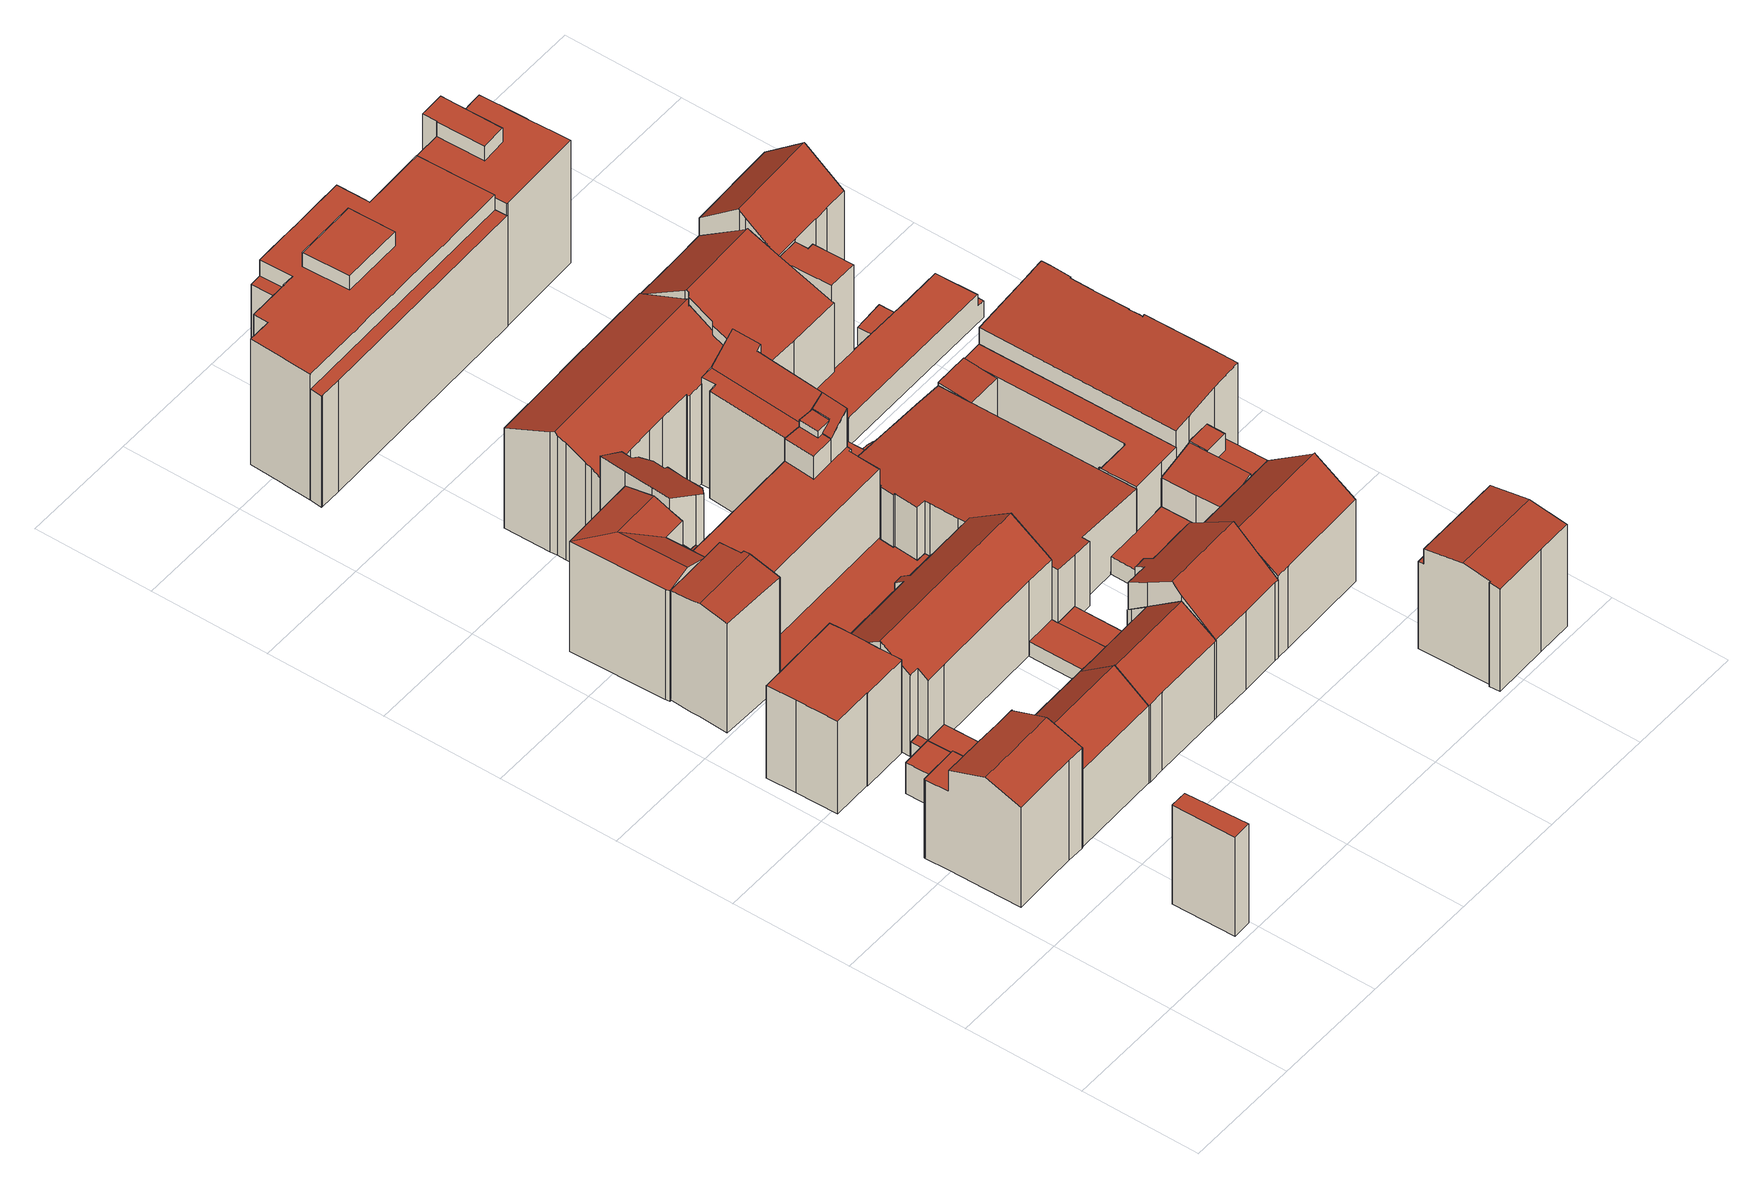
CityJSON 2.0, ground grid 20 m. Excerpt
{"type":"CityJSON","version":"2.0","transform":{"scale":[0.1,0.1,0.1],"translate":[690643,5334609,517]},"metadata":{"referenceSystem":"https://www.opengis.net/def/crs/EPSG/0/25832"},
"CityObjects":{
"building1":{"type":"Building","attributes":{"Gemeindeschluessel":"09162000","HoeheDach":"540.934","HoeheGrund":"519.310","Methode":"1000","NiedrigsteTraufeDesGebaeudes":"534.533","Geometrietyp2DReferenz":"3000","function":"31001_1000","roofType":"3100","measuredHeight":21.62,"storeysAboveGround":6},"geometry":[{"type":"MultiSurface","lod":"2","boundaries":[[[0,1,2,3,4,5]],[[6,7,8,9]],[[10,11,12,13]],[[14,15,16,17,18,19]],[[20,21,22,23]],[[24,18,17,25]],[[13,12,26,27]],[[28,29,22,21,26,12,11,30,31,32,33]],[[34,35,15,14,31]],[[25,17,16,36]],[[36,16,15,35]],[[9,8,37,38]],[[7,6,39,23,22,29]],[[27,26,21,20]],[[30,11,10,40,34,31]],[[4,33,32,19,18,24,41,42,5]],[[19,32,31,14]],[[3,2,37,8,7,29,28,33,4]],[[23,39,6,9,38,1,0,5,42,41,24,25,36,35,34,40,10,13,27,20]],[[38,37,2,1]]],"semantics":{"surfaces":[{"type":"WallSurface"},{"type":"RoofSurface"},{"type":"GroundSurface"}],"values":[0,0,0,1,0,0,0,1,0,0,0,0,0,0,0,0,0,1,2,0]}}]},
"building2":{"type":"Building","attributes":{"Gemeindeschluessel":"09162000","HoeheDach":"537.090","HoeheGrund":"517.915","Methode":"2000","NiedrigsteTraufeDesGebaeudes":"537.090","Geometrietyp2DReferenz":"3000","function":"31001_9998","roofType":"1000","measuredHeight":19.18},"geometry":[{"type":"MultiSurface","lod":"2","boundaries":[[[43,44,45,46]],[[44,43,47,48]],[[49,50,48,47]],[[49,46,45,50]],[[45,44,48,50]],[[49,47,43,46]]],"semantics":{"surfaces":[{"type":"WallSurface"},{"type":"RoofSurface"},{"type":"GroundSurface"}],"values":[0,1,0,2,0,0]}}]},
"building3":{"type":"Building","attributes":{"Gemeindeschluessel":"09162000","HoeheDach":"537.300","HoeheGrund":"519.420","Methode":"2000","NiedrigsteTraufeDesGebaeudes":"537.300","Geometrietyp2DReferenz":"3000","function":"31001_9998","roofType":"1000","measuredHeight":17.88,"storeysAboveGround":6},"geometry":[{"type":"MultiSurface","lod":"2","boundaries":[[[51,52,53,54]],[[55,56,57,58]],[[59,60,61,62]],[[63,64,65,66]],[[67,68,69,70]],[[71,72,73,74]],[[56,55,70,69]],[[70,55,58,63,66,75,71,74,51,54,59,62,76,67]],[[56,69,68,77,61,60,53,52,73,72,78,65,64,57]],[[75,78,72,71]],[[76,77,68,67]],[[54,53,60,59]],[[64,63,58,57]],[[74,73,52,51]],[[66,65,78,75]],[[62,61,77,76]]],"semantics":{"surfaces":[{"type":"WallSurface"},{"type":"GroundSurface"},{"type":"RoofSurface"}],"values":[0,0,0,0,0,0,0,1,2,0,0,0,0,0,0,0]}}]},
"building4":{"type":"Building","attributes":{"Gemeindeschluessel":"09162000","HoeheDach":"525.457","HoeheGrund":"519.457","Methode":"3210","NiedrigsteTraufeDesGebaeudes":"525.457","Geometrietyp2DReferenz":"3000","function":"51009_1610","roofType":"9999","measuredHeight":6},"geometry":[{"type":"MultiSurface","lod":"2","boundaries":[[[79,80,81,82]],[[83,79,82,84]],[[80,85,86,81]],[[86,84,82,81]],[[80,79,83,85]],[[85,83,84,86]]],"semantics":{"surfaces":[{"type":"WallSurface"},{"type":"GroundSurface"},{"type":"RoofSurface"}],"values":[0,0,0,1,2,0]}}]},
"building5":{"type":"Building","attributes":{"Gemeindeschluessel":"09162000","HoeheDach":"522.272","HoeheGrund":"519.520","Methode":"1000","NiedrigsteTraufeDesGebaeudes":"522.272","Geometrietyp2DReferenz":"3000","function":"31001_2000","roofType":"1000","measuredHeight":2.75},"geometry":[{"type":"MultiSurface","lod":"2","boundaries":[[[87,88,89,90,91,92]],[[93,94,87,92]],[[90,89,95,96]],[[94,97,98,95,89,88,87]],[[99,98,97,100]],[[93,92,91,90,96,99,100]],[[99,96,95,98]],[[100,97,94,93]]],"semantics":{"surfaces":[{"type":"WallSurface"},{"type":"RoofSurface"},{"type":"GroundSurface"}],"values":[0,0,0,1,0,2,0,0]}}]},
"building6":{"type":"Building","attributes":{"name":"Sonnenhof Parkgarage (P15)","Gemeindeschluessel":"09162000","HoeheDach":"538.750","HoeheGrund":"519.360","Methode":"2000","NiedrigsteTraufeDesGebaeudes":"533.872","Geometrietyp2DReferenz":"3000","function":"31001_1000","roofType":"3100","measuredHeight":19.39,"storeysAboveGround":5},"geometry":[{"type":"MultiSurface","lod":"2","boundaries":[[[101,102,103,104]],[[105,106,103,102,107,108,109,110]],[[111,112,113,114,115,116,101,104]],[[104,103,106,111]],[[117,112,111,106,105]],[[115,108,107,116]],[[116,107,102,101]],[[114,109,108,115]],[[112,117,118,113]],[[118,110,109,114,113]],[[117,105,110,118]]],"semantics":{"surfaces":[{"type":"WallSurface"},{"type":"RoofSurface"},{"type":"GroundSurface"}],"values":[0,1,2,0,0,0,0,0,0,0,1]}}]},
"building7":{"type":"Building","attributes":{"Gemeindeschluessel":"09162000","HoeheDach":"541.516","HoeheGrund":"519.650","Methode":"1000","NiedrigsteTraufeDesGebaeudes":"540.643","Geometrietyp2DReferenz":"3000","function":"31001_9998","roofType":"3100","measuredHeight":21.87,"storeysAboveGround":4},"geometry":[{"type":"MultiSurface","lod":"2","boundaries":[[[119,120,121,122]],[[123,124,125,121,120,126,127,128,129]],[[122,121,125,130]],[[126,120,119,131,132,127]],[[133,134,135,136]],[[137,134,133,138,139,140,124,123]],[[130,125,124,140]],[[139,138,133,136,141,142,143,144,132,131,119,122,130,140]],[[145,129,128,127,132,144,143,142]],[[141,136,135,146,145,142]],[[146,135,134,137,123,129,145]]],"semantics":{"surfaces":[{"type":"WallSurface"},{"type":"RoofSurface"},{"type":"GroundSurface"}],"values":[0,1,0,0,0,0,0,2,0,0,1]}}]},
"building8":{"type":"Building","attributes":{"Gemeindeschluessel":"09162000","HoeheDach":"541.871","HoeheGrund":"519.161","Methode":"2000","NiedrigsteTraufeDesGebaeudes":"536.010","Geometrietyp2DReferenz":"3000","function":"31001_9998","roofType":"3100","measuredHeight":22.71,"storeysAboveGround":2},"geometry":[{"type":"MultiSurface","lod":"2","boundaries":[[[147,148,149,150]],[[147,151,152,153,154,148]],[[150,149,155,156]],[[157,158,153,152,159]],[[160,156,155,161,162,163,164]],[[154,153,158,165]],[[166,167,168,169]],[[161,155,149,148,154,165]],[[170,171,167,166]],[[172,173,174,175]],[[157,159,168,167,171,172]],[[163,157,172,175,164]],[[165,158,162,161]],[[171,170,173,172]],[[163,162,158,157]],[[160,164,175,174]],[[151,147,150,156,160,174,173,170,166,169]],[[151,169,168,159,152]]],"semantics":{"surfaces":[{"type":"WallSurface"},{"type":"RoofSurface"},{"type":"GroundSurface"}],"values":[0,0,0,1,0,0,0,1,0,0,1,1,0,0,1,0,2,0]}}]},
"building9":{"type":"Building","attributes":{"Gemeindeschluessel":"09162000","HoeheDach":"522.678","HoeheGrund":"519.387","Methode":"1000","NiedrigsteTraufeDesGebaeudes":"522.678","Geometrietyp2DReferenz":"3000","function":"31001_9998","roofType":"1000","measuredHeight":3.29,"storeysAboveGround":2},"geometry":[{"type":"MultiSurface","lod":"2","boundaries":[[[176,177,178,179]],[[179,178,180,181]],[[182,183,177,176]],[[183,182,184,185]],[[184,182,176,179,181]],[[181,180,185,184]],[[183,185,180,178,177]]],"semantics":{"surfaces":[{"type":"WallSurface"},{"type":"GroundSurface"},{"type":"RoofSurface"}],"values":[0,0,0,0,1,0,2]}}]},
"building10":{"type":"Building","attributes":{"Gemeindeschluessel":"09162000","HoeheDach":"530.140","HoeheGrund":"519.161","Methode":"2000","NiedrigsteTraufeDesGebaeudes":"530.140","Geometrietyp2DReferenz":"3000","function":"31001_9998","roofType":"1000","measuredHeight":10.98},"geometry":[{"type":"MultiSurface","lod":"2","boundaries":[[[151,147,186,187]],[[147,151,188,189]],[[188,151,187,190]],[[191,190,187,186]],[[147,189,191,186]],[[189,188,190,191]]],"semantics":{"surfaces":[{"type":"WallSurface"},{"type":"GroundSurface"},{"type":"RoofSurface"}],"values":[0,1,0,2,0,0]}}]},
"building11":{"type":"Building","attributes":{"Gemeindeschluessel":"09162000","HoeheDach":"538.740","HoeheGrund":"519.319","Methode":"2000","NiedrigsteTraufeDesGebaeudes":"531.750","Geometrietyp2DReferenz":"3000","function":"31001_1000","roofType":"3100","measuredHeight":19.42,"storeysAboveGround":5},"geometry":[{"type":"MultiSurface","lod":"2","boundaries":[[[192,193,194,195]],[[196,197,198,199]],[[200,201,202,203]],[[103,204,205,206,117,207]],[[208,209,210,197,196]],[[195,194,211,212]],[[213,214,215,216]],[[217,218,117,206]],[[192,209,208,219,193]],[[212,211,218,217]],[[205,204,213,216,202,201,220,198,197,210,209,192,195,212,217,206]],[[117,218,211,194,193,219,207]],[[204,103,214,213]],[[200,203,215,214,103,207,219,208,196,199,221]],[[201,200,221,220]],[[220,221,199,198]],[[216,215,203,202]]],"semantics":{"surfaces":[{"type":"WallSurface"},{"type":"GroundSurface"},{"type":"RoofSurface"}],"values":[0,0,0,0,0,0,0,0,0,0,1,2,0,2,0,0,0]}}]},
"building12":{"type":"Building","attributes":{"Gemeindeschluessel":"09162000","HoeheDach":"538.770","HoeheGrund":"519.552","Methode":"2000","NiedrigsteTraufeDesGebaeudes":"532.617","Geometrietyp2DReferenz":"3000","function":"31001_1000","roofType":"3100","measuredHeight":19.22,"storeysAboveGround":5},"geometry":[{"type":"MultiSurface","lod":"2","boundaries":[[[222,223,224,225,226,227,228,229,230,231]],[[99,232,233,96]],[[234,226,225,235]],[[236,237,238,100]],[[239,240,241,242]],[[242,241,243,244]],[[230,245,246,231]],[[247,224,223,248]],[[234,235,247,248,249,246,245,250,251,252,236,100,99,96,239,242,244]],[[252,253,237,236]],[[235,225,224,247]],[[251,254,253,252]],[[251,250,229,228,254]],[[245,230,229,250]],[[243,241,240,233,232,238,237,253,254,228,227]],[[222,249,248,223]],[[234,244,243,227,226]],[[249,222,231,246]],[[96,233,240,239]],[[100,238,232,99]]],"semantics":{"surfaces":[{"type":"RoofSurface"},{"type":"WallSurface"},{"type":"GroundSurface"}],"values":[0,1,1,1,1,1,1,1,2,1,1,1,1,1,0,1,1,1,1,1]}}]},
"building13":{"type":"Building","attributes":{"Gemeindeschluessel":"09162000","HoeheDach":"543.275","HoeheGrund":"519.360","Methode":"1000","NiedrigsteTraufeDesGebaeudes":"537.859","Geometrietyp2DReferenz":"3000","function":"31001_9998","roofType":"2100","measuredHeight":23.91,"storeysAboveGround":5},"geometry":[{"type":"MultiSurface","lod":"2","boundaries":[[[255,256,257,258]],[[259,260,261,262,263,264,265,257,256,266,267,268,269,270,271,272]],[[273,274,275,276,277,278,279,179,176,280,281,282,255,258,283,284]],[[279,271,270,179]],[[258,257,265,283]],[[277,259,272,278]],[[276,275,274,262,261,260]],[[274,273,284,264,263,262]],[[268,267,281,280,176,269]],[[278,272,271,279]],[[283,265,264,284]],[[276,260,259,277]],[[282,281,267,266]],[[179,270,269,176]],[[282,266,256,255]]],"semantics":{"surfaces":[{"type":"WallSurface"},{"type":"RoofSurface"},{"type":"GroundSurface"}],"values":[0,1,2,0,0,0,0,0,0,0,0,0,0,0,0]}}]},
"building14":{"type":"Building","attributes":{"Gemeindeschluessel":"09162000","HoeheDach":"543.034","HoeheGrund":"519.310","Methode":"2000","NiedrigsteTraufeDesGebaeudes":"522.430","Geometrietyp2DReferenz":"3000","function":"31001_9998","roofType":"1000","measuredHeight":23.72,"storeysAboveGround":5},"geometry":[{"type":"MultiSurface","lod":"2","boundaries":[[[285,286,287,288]],[[289,290,291,286,285,292]],[[293,294,295,296,297,298]],[[299,300,301,302,303]],[[304,305,295,294]],[[306,307,308,309]],[[310,311,312,313,306,309,314,304,294,293,315,316,317,318,319,290,289,320,321,322,323,324,325]],[[316,326,327,317]],[[305,308,307,287,286,291,328,329,327,326,330,331,296,295]],[[305,304,314,309,308]],[[306,313,332,288,287,307]],[[315,293,298,333,334,335,336,337]],[[312,338,332,313]],[[319,328,291,290]],[[339,310,325,340]],[[310,339,341,311]],[[342,337,336,343,299,303,344]],[[342,326,316,315,337]],[[324,345,340,325]],[[318,329,328,319]],[[297,346,347,302,301,333,298]],[[345,324,323,348]],[[317,327,329,318]],[[299,349,335,334,300]],[[322,350,348,323]],[[347,344,303,302]],[[299,343,349]],[[297,296,331,346]],[[349,343,336,335]],[[326,342,344,347,330]],[[289,292,351,320]],[[311,341,338,312]],[[320,351,352,321]],[[345,348,350,352,351,292,285,288,332,338,341,339,340]],[[301,300,334,333]],[[321,352,350,322]],[[330,347,346,331]]],"semantics":{"surfaces":[{"type":"WallSurface"},{"type":"GroundSurface"},{"type":"RoofSurface"}],"values":[0,0,0,0,0,0,1,0,2,0,0,0,0,0,0,0,2,0,0,0,2,0,0,2,0,0,0,0,0,0,0,0,0,2,0,0,0]}}]},
"building15":{"type":"Building","attributes":{"Gemeindeschluessel":"09162000","HoeheDach":"522.286","HoeheGrund":"519.500","Methode":"1000","NiedrigsteTraufeDesGebaeudes":"522.286","Geometrietyp2DReferenz":"3000","function":"31001_2000","roofType":"1000","measuredHeight":2.79},"geometry":[{"type":"MultiSurface","lod":"2","boundaries":[[[353,354,355,356,357,358]],[[236,359,360,252]],[[357,361,359,236,362,358]],[[363,364,365,366]],[[366,365,367,368]],[[252,360,369,370]],[[356,355,367,365,364,369,360,359,361,357]],[[370,369,364,363]],[[368,367,355,354]],[[363,366,368,354,353,358,362,236,252,370]]],"semantics":{"surfaces":[{"type":"WallSurface"},{"type":"RoofSurface"},{"type":"GroundSurface"}],"values":[0,0,0,0,0,0,1,0,0,2]}}]},
"building16":{"type":"Building","attributes":{"Gemeindeschluessel":"09162000","HoeheDach":"522.263","HoeheGrund":"519.435","Methode":"2000","NiedrigsteTraufeDesGebaeudes":"522.263","Geometrietyp2DReferenz":"3000","function":"31001_9998","roofType":"1000","measuredHeight":2.83},"geometry":[{"type":"MultiSurface","lod":"2","boundaries":[[[369,365,371,372,373]],[[372,374,375,373]],[[371,376,374,372]],[[369,373,375,377]],[[376,371,365,378]],[[378,379,377,375,374,376]],[[369,377,379,378,365]]],"semantics":{"surfaces":[{"type":"RoofSurface"},{"type":"WallSurface"},{"type":"GroundSurface"}],"values":[0,1,1,1,1,2,1]}}]},
"building17":{"type":"Building","attributes":{"Gemeindeschluessel":"09162000","HoeheDach":"541.450","HoeheGrund":"519.327","Methode":"2000","NiedrigsteTraufeDesGebaeudes":"534.373","Geometrietyp2DReferenz":"3000","function":"31001_9998","roofType":"3100","measuredHeight":22.12,"storeysAboveGround":5},"geometry":[{"type":"MultiSurface","lod":"2","boundaries":[[[380,381,382,383,384,385,386,387,388,389,390,391,392]],[[393,394,386,385,395]],[[396,387,386,394]],[[397,398,399,400]],[[401,392,391,402]],[[198,382,381,403]],[[197,383,382,198]],[[404,390,389,405]],[[380,406,403,381]],[[407,388,387,396]],[[390,404,402,391]],[[400,399,408,192]],[[406,380,392,401]],[[409,408,399,398,395,385,384]],[[197,210,209,409,384,383]],[[192,408,409,209]],[[393,395,398,397]],[[197,198,403,406,401,402,404,405,407,396,394,393,397,400,192,209,210]],[[405,389,388,407]]],"semantics":{"surfaces":[{"type":"RoofSurface"},{"type":"WallSurface"},{"type":"GroundSurface"}],"values":[0,1,1,1,1,1,1,1,1,1,1,1,1,0,1,1,1,2,1]}}]},
"building18":{"type":"Building","attributes":{"Gemeindeschluessel":"09162000","HoeheDach":"522.286","HoeheGrund":"519.700","Methode":"1000","NiedrigsteTraufeDesGebaeudes":"522.286","Geometrietyp2DReferenz":"3000","function":"31001_2000","roofType":"1000","measuredHeight":2.59},"geometry":[{"type":"MultiSurface","lod":"2","boundaries":[[[410,411,412,413]],[[414,415,416,417]],[[415,412,411,416]],[[417,416,411,410]],[[417,410,413,414]],[[413,412,415,414]]],"semantics":{"surfaces":[{"type":"WallSurface"},{"type":"RoofSurface"},{"type":"GroundSurface"}],"values":[0,0,1,0,2,0]}}]},
"building19":{"type":"Building","attributes":{"Gemeindeschluessel":"09162000","HoeheDach":"542.996","HoeheGrund":"519.530","Methode":"2000","NiedrigsteTraufeDesGebaeudes":"538.651","Geometrietyp2DReferenz":"3000","function":"31001_9998","roofType":"3100","measuredHeight":23.47,"storeysAboveGround":4},"geometry":[{"type":"MultiSurface","lod":"2","boundaries":[[[418,419,420,421,422]],[[423,424,425,426]],[[427,428,429,430]],[[431,432,418,422]],[[433,434,435,436]],[[437,438,439,440,441,442,421,420,429,428,443,444,445,446,447,425,424,448,449,450,451]],[[452,446,445,453]],[[454,455,456,442,441]],[[457,437,451,458]],[[437,457,459,438]],[[454,441,440,460]],[[461,439,438,459]],[[434,433,432,431]],[[462,444,443,463]],[[430,429,420,419]],[[464,447,446,452]],[[434,431,422,421,442,456,465,435]],[[460,440,439,461]],[[426,425,447,464]],[[466,449,448,467]],[[463,443,428,427]],[[467,448,424,423]],[[454,460,461,459,457,458,468,466,467,423,426,464,452,453,462,463,427,430,419,418,432,433,436,469,455]],[[436,435,465,469]],[[453,445,444,462]],[[468,450,449,466]],[[458,451,450,468]],[[469,465,456,455]]],"semantics":{"surfaces":[{"type":"WallSurface"},{"type":"RoofSurface"},{"type":"GroundSurface"}],"values":[0,0,0,0,0,1,0,0,0,0,0,0,0,0,0,0,1,0,0,0,0,0,2,0,0,0,0,0]}}]},
"building20":{"type":"Building","attributes":{"Gemeindeschluessel":"09162000","HoeheDach":"541.006","HoeheGrund":"519.490","Methode":"1000","NiedrigsteTraufeDesGebaeudes":"541.006","Geometrietyp2DReferenz":"3000","function":"31001_9998","roofType":"1000","measuredHeight":21.52},"geometry":[{"type":"MultiSurface","lod":"2","boundaries":[[[470,471,472,473]],[[473,472,474,475]],[[476,477,478,479,471,470]],[[475,474,480,481]],[[482,483,484,485,486,487]],[[481,480,485,484]],[[482,487,478,477]],[[472,471,479,478,487,486,485,480,474]],[[483,482,477,476,470,473,475,481,484]]],"semantics":{"surfaces":[{"type":"WallSurface"},{"type":"RoofSurface"},{"type":"GroundSurface"}],"values":[0,0,0,0,0,0,0,1,2]}}]},
"building21":{"type":"Building","attributes":{"Gemeindeschluessel":"09162000","HoeheDach":"523.437","HoeheGrund":"519.535","Methode":"2000","NiedrigsteTraufeDesGebaeudes":"523.044","Geometrietyp2DReferenz":"3000","function":"31001_2000","roofType":"1000","measuredHeight":3.9,"storeysAboveGround":1},"geometry":[{"type":"MultiSurface","lod":"2","boundaries":[[[488,489,490,491]],[[488,492,493,489]],[[490,494,495,491]],[[491,495,492,488]],[[495,494,493,492]],[[489,493,494,490]]],"semantics":{"surfaces":[{"type":"GroundSurface"},{"type":"WallSurface"},{"type":"RoofSurface"}],"values":[0,1,1,1,2,1]}}]},
"building22":{"type":"Building","attributes":{"Gemeindeschluessel":"09162000","HoeheDach":"543.753","HoeheGrund":"519.311","Methode":"2000","NiedrigsteTraufeDesGebaeudes":"539.990","Geometrietyp2DReferenz":"3000","function":"31001_9998","roofType":"2100","measuredHeight":24.44,"storeysAboveGround":5},"geometry":[{"type":"MultiSurface","lod":"2","boundaries":[[[315,337,496,298,293]],[[497,498,499,500]],[[501,502,337,315]],[[500,499,503,504]],[[337,502,505,506,507,496]],[[504,508,509,501,315,293,497,500]],[[504,503,507,506,508]],[[508,506,505,509]],[[509,505,502,501]],[[496,507,503,499,498,298]],[[293,298,498,497]]],"semantics":{"surfaces":[{"type":"WallSurface"},{"type":"RoofSurface"},{"type":"GroundSurface"}],"values":[0,0,0,0,1,2,0,0,0,1,0]}}]},
"building23":{"type":"Building","attributes":{"Gemeindeschluessel":"09162000","HoeheDach":"546.520","HoeheGrund":"519.450","Methode":"2000","NiedrigsteTraufeDesGebaeudes":"540.720","Geometrietyp2DReferenz":"3000","function":"31001_9998","roofType":"1000","measuredHeight":27.07,"storeysAboveGround":7},"geometry":[{"type":"MultiSurface","lod":"2","boundaries":[[[510,511,512,513]],[[514,515,516,517,518,519,520]],[[521,522,523,524]],[[525,526,527,528]],[[529,530,531,532,533,534,535,481]],[[536,537,538,539,540,541]],[[516,515,542,543]],[[544,523,522,545]],[[543,546,517,516]],[[543,542,547,546]],[[548,549,550,551,552,553,554,537,536,541,555,556,557,558,512,511,559,547,542,515,514,560,561,527,526,532,531,530,529],[521,524,562,563]],[[533,532,526,525]],[[524,523,544,562]],[[484,564,538,537,554,553]],[[540,565,566,567,557,556,555,541]],[[562,544,545,563]],[[564,484,568,569,570,571,572,481,535,534,533,525,528,573,574,520,519,518,575,576,510,513,577,567,566,565,540,539,538]],[[560,514,520,574,573,561]],[[558,557,567,577,513,512]],[[572,571,570,569,568,484,553,552,551,550,549,548,529,481]],[[528,527,561,573]],[[563,545,522,521]],[[546,547,559,511,510,576,575,518,517]]],"semantics":{"surfaces":[{"type":"WallSurface"},{"type":"RoofSurface"},{"type":"GroundSurface"}],"values":[0,0,0,0,0,0,0,1,1,0,1,0,0,0,0,0,2,0,0,0,0,0,0]}}]},
"building24":{"type":"Building","attributes":{"Gemeindeschluessel":"09162000","HoeheDach":"532.620","HoeheGrund":"519.482","Methode":"2000","NiedrigsteTraufeDesGebaeudes":"531.240","Geometrietyp2DReferenz":"3000","function":"31001_2000","roofType":"1000","measuredHeight":13.14,"storeysAboveGround":3},"geometry":[{"type":"MultiSurface","lod":"2","boundaries":[[[578,579,580,581]],[[582,583,584,370]],[[585,586,587,588]],[[588,587,579,578]],[[589,590,591,592]],[[593,594,595,596]],[[597,598,250,251,599]],[[600,601,602,603]],[[604,605,583,582]],[[252,606,599,251]],[[607,580,579,587,586,608,609,602,601,591,590,610,611,612,595,594,613,597,599,606,584,583,605,614,615]],[[616,612,611,617]],[[618,610,590,589]],[[607,619,581,580]],[[620,613,594,593]],[[603,602,609,621]],[[622,608,586,585]],[[581,619,623,624,625,604,582,370,252,251,250,598,620,593,596,616,617,618,589,592,600,603,621,622,585,588,578]],[[619,607,615,623]],[[370,584,606,252]],[[592,591,601,600]],[[596,595,612,616]],[[617,611,610,618]],[[623,615,614,625,624]],[[621,609,608,622]],[[625,614,605,604]],[[598,597,613,620]]],"semantics":{"surfaces":[{"type":"WallSurface"},{"type":"RoofSurface"},{"type":"GroundSurface"}],"values":[0,0,0,0,0,0,0,0,0,0,1,0,0,0,0,0,0,2,0,0,0,0,0,0,0,0,0]}}]},
"building25":{"type":"Building","attributes":{"Gemeindeschluessel":"09162000","HoeheDach":"524.329","HoeheGrund":"519.473","Methode":"2000","NiedrigsteTraufeDesGebaeudes":"524.329","Geometrietyp2DReferenz":"3000","function":"31001_2000","roofType":"1000","measuredHeight":4.86,"storeysAboveGround":1},"geometry":[{"type":"MultiSurface","lod":"2","boundaries":[[[585,626,627,622]],[[622,627,628,621]],[[629,630,631,632,633,634,628,627,626]],[[635,634,633,636]],[[621,635,636,637,638,639,640,641,585,622]],[[639,630,629,640]],[[637,632,631,638]],[[638,631,630,639]],[[636,633,632,637]],[[629,626,585,641,640]],[[621,628,634,635]]],"semantics":{"surfaces":[{"type":"WallSurface"},{"type":"RoofSurface"},{"type":"GroundSurface"}],"values":[0,0,1,0,2,0,0,0,0,0,0]}}]},
"building26":{"type":"Building","attributes":{"Gemeindeschluessel":"09162000","HoeheDach":"540.370","HoeheGrund":"519.379","Methode":"2000","NiedrigsteTraufeDesGebaeudes":"534.348","Geometrietyp2DReferenz":"3000","function":"31001_9998","roofType":"3100","measuredHeight":20.99,"storeysAboveGround":4},"geometry":[{"type":"MultiSurface","lod":"2","boundaries":[[[642,643,644,645]],[[646,647,648,649]],[[650,651,648,647,652,653]],[[654,646,649,655,656,657,642,645,658]],[[657,659,643,642]],[[649,648,651,655]],[[655,651,650,656]],[[654,660,652,647,646]],[[644,643,659,653,652,660]],[[644,660,654,658,645]],[[656,650,653,659,657]]],"semantics":{"surfaces":[{"type":"WallSurface"},{"type":"RoofSurface"},{"type":"GroundSurface"}],"values":[0,0,1,2,0,0,0,0,1,0,0]}}]},
"building27":{"type":"Building","attributes":{"Gemeindeschluessel":"09162000","HoeheDach":"523.050","HoeheGrund":"519.555","Methode":"2000","NiedrigsteTraufeDesGebaeudes":"523.050","Geometrietyp2DReferenz":"3000","function":"31001_9998","roofType":"1000","measuredHeight":3.5,"storeysAboveGround":2},"geometry":[{"type":"MultiSurface","lod":"2","boundaries":[[[661,662,663,664,665,666]],[[667,668,669,670,671]],[[665,670,669,666]],[[661,668,667,662]],[[671,664,663,662,667]],[[664,671,670,665]],[[666,669,668,661]]],"semantics":{"surfaces":[{"type":"GroundSurface"},{"type":"RoofSurface"},{"type":"WallSurface"}],"values":[0,1,2,2,2,2,2]}}]},
"building28":{"type":"Building","attributes":{"Gemeindeschluessel":"09162000","HoeheDach":"540.331","HoeheGrund":"519.412","Methode":"2000","NiedrigsteTraufeDesGebaeudes":"536.240","Geometrietyp2DReferenz":"3000","function":"31001_9998","roofType":"3100","measuredHeight":20.92,"storeysAboveGround":6},"geometry":[{"type":"MultiSurface","lod":"2","boundaries":[[[672,673,674,675]],[[676,677,678,679]],[[680,681,682,676,679,683,684]],[[683,679,678,685]],[[680,684,686,687]],[[672,688,689,685,678,677,673]],[[687,686,689,688]],[[690,691,692,693]],[[693,692,682,681]],[[675,674,691,690]],[[683,685,689,686,684]],[[680,687,688,672,675,690,693,681]],[[691,674,673,677,676,682,692]]],"semantics":{"surfaces":[{"type":"WallSurface"},{"type":"RoofSurface"},{"type":"GroundSurface"}],"values":[0,1,0,0,0,0,0,0,0,0,1,2,1]}}]},
"building29":{"type":"Building","attributes":{"Gemeindeschluessel":"09162000","HoeheDach":"524.200","HoeheGrund":"519.617","Methode":"1000","NiedrigsteTraufeDesGebaeudes":"524.200","Geometrietyp2DReferenz":"3000","function":"31001_2000","roofType":"1000","measuredHeight":4.58,"storeysAboveGround":1},"geometry":[{"type":"MultiSurface","lod":"2","boundaries":[[[694,695,696,697]],[[696,698,699,700,701,702,703,704,697]],[[695,705,698,696]],[[706,702,701,707]],[[694,697,704,708]],[[709,703,702,706]],[[710,711,700,699]],[[707,701,700,711]],[[710,699,698,705]],[[695,694,708,709,706,707,711,710,705]],[[709,708,704,703]]],"semantics":{"surfaces":[{"type":"WallSurface"},{"type":"RoofSurface"},{"type":"GroundSurface"}],"values":[0,1,0,0,0,0,0,0,0,2,0]}}]},
"building30":{"type":"Building","attributes":{"Gemeindeschluessel":"09162000","HoeheDach":"530.056","HoeheGrund":"519.540","Methode":"2000","NiedrigsteTraufeDesGebaeudes":"528.670","Geometrietyp2DReferenz":"3000","function":"31001_9998","roofType":"2100","measuredHeight":10.52,"storeysAboveGround":2},"geometry":[{"type":"MultiSurface","lod":"2","boundaries":[[[712,713,714,715]],[[716,717,713,712]],[[716,712,715,718,719,720]],[[719,721,722,720]],[[722,721,723,714,713,717]],[[715,714,723,718]],[[720,722,717,716]],[[718,723,721,719]]],"semantics":{"surfaces":[{"type":"WallSurface"},{"type":"GroundSurface"},{"type":"RoofSurface"}],"values":[0,0,1,0,2,0,0,0]}}]},
"building31":{"type":"Building","attributes":{"Gemeindeschluessel":"09162000","HoeheDach":"544.574","HoeheGrund":"519.700","Methode":"2000","NiedrigsteTraufeDesGebaeudes":"538.382","Geometrietyp2DReferenz":"3000","function":"31001_9998","roofType":"3100","measuredHeight":24.87,"storeysAboveGround":6},"geometry":[{"type":"MultiSurface","lod":"2","boundaries":[[[724,725,726,727]],[[728,729,730,731]],[[732,733,734,735,736,737,738,739,730,729,727,726]],[[740,741,742,743]],[[736,744,745,746,742,741,747,748,737]],[[733,732,749,750,751]],[[752,746,745,753]],[[724,727,729,728]],[[731,730,739,754]],[[755,735,734,756]],[[753,745,744,757]],[[754,739,738,758]],[[755,757,744,736,735]],[[759,747,741,740]],[[743,742,746,752]],[[751,756,734,733]],[[725,724,728,731,754,758,760,759,740,743,752,753,757,755,756,751,750,749]],[[760,748,747,759]],[[760,758,738,737,748]],[[725,749,732,726]]],"semantics":{"surfaces":[{"type":"WallSurface"},{"type":"RoofSurface"},{"type":"GroundSurface"}],"values":[0,0,1,0,1,0,0,0,0,0,0,0,0,0,0,0,2,0,0,0]}}]},
"building32":{"type":"Building","attributes":{"Gemeindeschluessel":"09162000","HoeheDach":"531.598","HoeheGrund":"519.555","Methode":"1000","NiedrigsteTraufeDesGebaeudes":"531.598","Geometrietyp2DReferenz":"3000","function":"31001_2000","roofType":"1000","measuredHeight":12.04,"storeysAboveGround":3},"geometry":[{"type":"MultiSurface","lod":"2","boundaries":[[[663,664,761,762]],[[763,764,765,766]],[[767,763,766,768]],[[769,767,768,770]],[[771,772,761,664]],[[762,761,772,773,774,775,770,768,766,765,776]],[[663,777,764,763,767,769,778,779,780,781,771,664]],[[775,774,780,779,778]],[[771,781,773,772]],[[769,770,775,778]],[[780,774,773,781]],[[777,776,765,764]],[[777,663,762,776]]],"semantics":{"surfaces":[{"type":"WallSurface"},{"type":"RoofSurface"},{"type":"GroundSurface"}],"values":[0,0,0,0,0,1,2,0,0,0,0,0,0]}}]},
"building33":{"type":"Building","attributes":{"Gemeindeschluessel":"09162000","HoeheDach":"523.880","HoeheGrund":"519.590","Methode":"1000","NiedrigsteTraufeDesGebaeudes":"523.880","Geometrietyp2DReferenz":"3000","function":"31001_9998","roofType":"1000","measuredHeight":4.29,"storeysAboveGround":1},"geometry":[{"type":"MultiSurface","lod":"2","boundaries":[[[782,783,784,785]],[[786,787,788,789]],[[790,791,792,793]],[[793,792,787,786]],[[791,784,783,788,787,792]],[[793,786,789,782,785,790]],[[785,784,791,790]],[[789,788,783,782]]],"semantics":{"surfaces":[{"type":"WallSurface"},{"type":"RoofSurface"},{"type":"GroundSurface"}],"values":[0,0,0,0,1,2,0,0]}}]},
"building34":{"type":"Building","attributes":{"Gemeindeschluessel":"09162000","HoeheDach":"531.930","HoeheGrund":"519.662","Methode":"1000","NiedrigsteTraufeDesGebaeudes":"531.280","Geometrietyp2DReferenz":"3000","function":"31001_9998","roofType":"1000","measuredHeight":12.27},"geometry":[{"type":"MultiSurface","lod":"2","boundaries":[[[580,794,795,796]],[[797,580,796,798]],[[798,796,795,799]],[[799,795,794,800]],[[800,794,580,797]],[[798,799,800,797]]],"semantics":{"surfaces":[{"type":"RoofSurface"},{"type":"WallSurface"},{"type":"GroundSurface"}],"values":[0,1,1,1,1,2]}}]},
"building35":{"type":"Building","attributes":{"Gemeindeschluessel":"09162000","HoeheDach":"530.329","HoeheGrund":"519.468","Methode":"2000","NiedrigsteTraufeDesGebaeudes":"526.440","Geometrietyp2DReferenz":"3000","function":"31001_1000","roofType":"1000","measuredHeight":10.86,"storeysAboveGround":2},"geometry":[{"type":"MultiSurface","lod":"2","boundaries":[[[801,802,803,804]],[[805,806,807,801,804,808,809,810,811,812]],[[813,810,809,814]],[[815,814,809,808,718]],[[816,817,813,814]],[[807,818,802,801]],[[715,718,808,804,803,819]],[[820,805,812,821]],[[822,823,811,810,813,817]],[[824,816,814,815]],[[803,802,818,819]],[[805,820,825,806]],[[822,824,815,718,715,825,820,821,823]],[[822,817,816,824]],[[825,715,819,818,807,806]],[[821,812,811,823]]],"semantics":{"surfaces":[{"type":"WallSurface"},{"type":"RoofSurface"},{"type":"GroundSurface"}],"values":[0,1,0,0,1,0,0,0,0,0,1,0,2,0,0,0]}}]},
"building36":{"type":"Building","attributes":{"Gemeindeschluessel":"09162000","HoeheDach":"541.610","HoeheGrund":"519.779","Methode":"2000","NiedrigsteTraufeDesGebaeudes":"541.610","Geometrietyp2DReferenz":"3000","function":"31001_2000","roofType":"1000","measuredHeight":21.83},"geometry":[{"type":"MultiSurface","lod":"2","boundaries":[[[826,827,828,829]],[[830,831,826,829,832,833]],[[834,835,828,827,836,837]],[[831,836,827,826]],[[829,828,835,832]],[[833,834,837,830]],[[830,837,836,831]],[[832,835,834,833]]],"semantics":{"surfaces":[{"type":"WallSurface"},{"type":"GroundSurface"},{"type":"RoofSurface"}],"values":[0,1,2,0,0,0,0,0]}}]},
"building37":{"type":"Building","attributes":{"Gemeindeschluessel":"09162000","HoeheDach":"525.110","HoeheGrund":"519.627","Methode":"2000","NiedrigsteTraufeDesGebaeudes":"522.800","Geometrietyp2DReferenz":"3000","function":"31001_2000","roofType":"1000","measuredHeight":5.48,"storeysAboveGround":1},"geometry":[{"type":"MultiSurface","lod":"2","boundaries":[[[838,839,840,841]],[[842,843,844,845,846,847]],[[848,849,850,851]],[[852,853,854,855]],[[856,838,841,857,858,852,855,859,843,842,848,851]],[[860,861,862,863]],[[864,850,849,847,846]],[[856,851,850,864,865,866]],[[839,860,863,840]],[[846,845,865,864]],[[858,867,853,852]],[[857,841,840,863,862,867,858]],[[862,861,866,865,845,844,868,854,853,867]],[[859,868,844,843]],[[842,847,849,848]],[[855,854,868,859]],[[838,856,866,861,860,839]]],"semantics":{"surfaces":[{"type":"WallSurface"},{"type":"GroundSurface"},{"type":"RoofSurface"}],"values":[0,0,0,0,1,0,2,0,2,0,0,0,2,0,0,0,0]}}]},
"building38":{"type":"Building","attributes":{"Gemeindeschluessel":"09162000","HoeheDach":"546.140","HoeheGrund":"519.610","Methode":"2000","NiedrigsteTraufeDesGebaeudes":"527.640","Geometrietyp2DReferenz":"3000","function":"31001_9998","roofType":"1000","measuredHeight":26.53},"geometry":[{"type":"MultiSurface","lod":"2","boundaries":[[[869,870,871,872,873,874]],[[875,876,877,878,874,873,872,879,880,881,882,883,884,885,886,887,888,889,890,891,892,893]],[[889,888,785,790]],[[885,894,895,886]],[[896,893,892,897]],[[898,899,900,898,901,902,903,904]],[[899,883,882,900]],[[905,881,880,906]],[[906,880,879,907]],[[908,909,904,903,910,911,912]],[[907,871,870,869,913,914,915,916,896,897,917,918,790,785,919,920,912,911,910,921,922,923,924,905,906]],[[884,925,894,885]],[[897,892,891,917]],[[902,901,922,921,910,903]],[[925,926,927,909,908,895,894]],[[869,874,878,913]],[[905,924,923,922,901,898,900,882,881]],[[913,878,877,914]],[[891,890,889,790,918,917]],[[904,909,927,898]],[[916,915,914,877,876,875,893,896]],[[887,886,895,908,912,920,919,785,888]],[[907,879,872,871]],[[884,883,899,898,927,926,925]]],"semantics":{"surfaces":[{"type":"WallSurface"},{"type":"RoofSurface"},{"type":"GroundSurface"}],"values":[0,1,0,0,0,1,0,0,0,0,2,0,0,0,1,0,0,0,0,0,0,0,0,0]}}]},
"building39":{"type":"Building","attributes":{"Gemeindeschluessel":"09162000","HoeheDach":"536.316","HoeheGrund":"519.511","Methode":"2000","NiedrigsteTraufeDesGebaeudes":"534.819","Geometrietyp2DReferenz":"3000","function":"31001_2000","roofType":"1000","measuredHeight":16.8,"storeysAboveGround":4},"geometry":[{"type":"MultiSurface","lod":"2","boundaries":[[[928,929,930,931]],[[932,933,934,935]],[[936,937,938,939]],[[936,940,941,937]],[[942,943,944,945,946,931,930,947,948,949,950,951,952,953,954,955,934,933,956,938,937,941]],[[825,944,943,715]],[[928,931,946,957]],[[825,715,712,940,936,939,958,932,935,959,960,961,962,963,964,965,966,967,929,928,957,968]],[[966,948,947,967]],[[961,953,952,962]],[[825,968,945,944]],[[940,712,942,941]],[[962,952,951,963]],[[964,950,949,965]],[[960,954,953,961]],[[967,947,930,929]],[[939,938,956,958]],[[963,951,950,964]],[[965,949,948,966]],[[935,934,955,959]],[[959,955,954,960]],[[957,946,945,968]],[[715,943,942,712]],[[958,956,933,932]]],"semantics":{"surfaces":[{"type":"WallSurface"},{"type":"RoofSurface"},{"type":"GroundSurface"}],"values":[0,0,0,0,1,0,0,2,0,0,0,0,0,0,0,0,0,0,0,0,0,0,0,0]}}]},
"building40":{"type":"Building","attributes":{"Gemeindeschluessel":"09162000","HoeheDach":"547.565","HoeheGrund":"519.729","Methode":"2000","NiedrigsteTraufeDesGebaeudes":"541.976","Geometrietyp2DReferenz":"3000","function":"31001_9998","roofType":"3100","measuredHeight":27.84,"storeysAboveGround":7},"geometry":[{"type":"MultiSurface","lod":"2","boundaries":[[[969,970,971,972]],[[973,974,975,970,969]],[[972,971,976,977]],[[973,969,972,977,978,979,980,981,755,757,753,752]],[[753,982,983,984,752]],[[978,985,986,979]],[[755,987,988,757]],[[982,988,987,989,990,986,985,976,971,970,975,983]],[[757,988,982,753]],[[752,984,974,973]],[[979,986,990,980]],[[977,976,985,978]],[[980,990,989,981]],[[983,975,974,984]],[[981,989,987,755]]],"semantics":{"surfaces":[{"type":"WallSurface"},{"type":"GroundSurface"},{"type":"RoofSurface"}],"values":[0,0,0,1,0,0,0,2,0,0,0,0,0,2,0]}}]},
"building41":{"type":"Building","attributes":{"Gemeindeschluessel":"09162000","HoeheDach":"523.175","HoeheGrund":"519.826","Methode":"2000","NiedrigsteTraufeDesGebaeudes":"523.175","Geometrietyp2DReferenz":"3000","function":"31001_2000","roofType":"1000","measuredHeight":3.35,"storeysAboveGround":1},"geometry":[{"type":"MultiSurface","lod":"2","boundaries":[[[991,992,993,994]],[[994,995,996,991]],[[992,997,998,993]],[[995,998,997,996]],[[994,993,998,995]],[[996,997,992,991]]],"semantics":{"surfaces":[{"type":"WallSurface"},{"type":"GroundSurface"},{"type":"RoofSurface"}],"values":[0,1,2,0,0,0]}}]}
},
"vertices":[
[91,275,23],[134,276,23],[134,276,216],[91,275,216],[22,273,216],[22,273,23],[165,334,23],[165,334,238],[166,276,216],[166,276,23],[132,397,23],[132,397,216],[162,398,216],[162,398,23],[87,397,175],[86,435,175],[86,439,175],[19,437,175],[19,435,175],[20,396,175],[165,397,23],[165,397,217],[164,397,217],[164,397,23],[19,435,23],[19,437,23],[165,398,216],[165,398,23],[89,335,239],[165,337,239],[88,397,216],[87,397,216],[20,396,216],[21,334,239],[87,397,23],[86,435,23],[86,439,23],[164,276,216],[164,276,23],[165,337,23],[88,397,23],[20,396,23],[21,334,23],
[198,15,201],[166,14,201],[166,14,9],[198,15,9],[192,121,201],[164,121,201],[192,121,9],[164,121,9],
[82,582,24],[82,582,203],[82,583,203],[82,583,24],[159,706,24],[159,706,203],[160,690,203],[160,690,24],[81,583,24],[81,583,203],[14,582,203],[14,582,24],[161,645,24],[161,645,203],[161,621,203],[161,621,24],[10,702,24],[10,702,203],[13,702,203],[13,702,24],[162,584,24],[162,584,203],[161,584,203],[161,584,24],[162,585,24],[12,653,24],[12,653,203],[162,585,203],
[153,533,85],[155,479,85],[155,479,25],[153,533,25],[101,531,85],[101,531,25],[102,477,85],[102,477,25],
[165,424,53],[162,552,53],[162,569,53],[162,569,25],[162,552,25],[165,424,25],[220,425,25],[220,425,53],[179,570,53],[179,570,25],[217,553,53],[179,552,53],[179,552,25],[217,553,25],
[165,392,24],[165,392,173],[317,395,172],[317,395,24],[318,337,218],[318,337,217],[165,397,169],[164,397,169],[165,334,217],[165,334,218],[318,337,24],[319,279,24],[166,276,24],[165,334,24],[164,397,24],[165,397,24],[319,279,173],[166,276,173],
[138,899,26],[138,899,237],[165,900,237],[165,900,26],[166,848,245],[167,860,243],[162,860,243],[51,897,237],[50,897,237],[48,859,243],[48,845,245],[162,860,26],[51,897,26],[50,897,26],[162,793,26],[162,793,236],[161,793,236],[161,793,26],[162,795,237],[162,795,26],[166,848,26],[167,860,26],[120,794,26],[46,796,26],[48,845,26],[48,859,26],[46,796,237],[120,794,237],
[168,950,22],[168,950,190],[165,900,190],[165,900,22],[171,990,22],[171,990,241],[169,966,235],[169,966,190],[138,899,190],[138,899,22],[87,1016,249],[130,965,235],[173,1018,249],[50,897,22],[132,899,190],[132,899,235],[90,898,249],[50,897,236],[130,965,190],[176,1070,22],[176,1070,235],[173,1023,248],[173,1023,22],[133,1069,22],[133,1069,235],[44,1066,235],[44,1066,22],[49,905,22],[49,905,235],
[179,1116,24],[179,1116,57],[176,1070,57],[176,1070,24],[133,1069,57],[133,1069,24],[180,1131,24],[180,1131,57],[131,1131,24],[131,1131,57],
[168,950,131],[171,990,131],[226,987,22],[227,951,22],[226,987,131],[227,951,131],
[476,282,23],[476,282,173],[472,282,173],[472,282,23],[472,398,172],[472,398,23],[471,430,23],[471,430,148],[469,422,154],[469,422,23],[470,398,23],[470,398,172],[317,395,23],[318,337,23],[319,279,23],[318,336,217],[473,340,217],[473,340,23],[473,356,23],[351,280,173],[351,280,23],[320,395,23],[320,395,172],[349,395,172],[349,395,23],[322,279,23],[322,279,173],[473,339,217],[469,430,23],[469,430,148],
[312,710,156],[312,695,168],[160,690,168],[161,645,201],[161,621,217],[161,621,218],[467,628,218],[465,698,168],[328,695,168],[328,711,156],[179,552,168],[179,570,181],[161,621,25],[161,645,25],[415,558,25],[415,558,169],[217,553,168],[162,570,25],[162,570,181],[162,584,192],[162,584,25],[162,585,192],[162,585,25],[328,695,25],[328,711,25],[160,690,25],[312,695,25],[312,710,25],[465,698,25],[468,566,25],[468,559,25],[468,559,168],[468,566,173],
[241,1097,24],[241,1097,223],[254,1082,214],[254,1082,24],[226,987,228],[242,986,217],[256,998,209],[257,999,209],[258,1032,209],[260,1061,210],[253,1061,213],[227,1098,231],[228,1116,232],[224,1116,234],[179,1116,263],[176,1070,263],[173,1023,263],[171,990,263],[258,1032,24],[257,999,24],[256,998,24],[242,986,24],[226,987,24],[171,990,24],[173,1023,24],[224,1116,24],[228,1116,24],[227,1098,24],[253,1061,24],[260,1061,24],
[451,842,54],[451,842,186],[165,835,186],[165,835,54],[451,839,23],[453,879,23],[453,879,186],[451,839,54],[386,955,23],[227,951,23],[227,951,186],[385,955,186],[385,955,230],[386,955,230],[438,919,243],[413,919,243],[413,919,230],[423,919,230],[423,919,232],[168,950,23],[168,950,186],[167,860,23],[167,860,186],[162,860,186],[162,860,23],[410,764,23],[158,758,23],[161,793,23],[162,793,23],[165,900,23],[463,950,23],[459,904,23],[459,900,23],[458,896,23],[454,897,23],[449,839,23],[447,815,23],[450,815,23],[447,774,23],[464,774,23],[464,766,23],[459,904,186],[459,900,186],[454,897,186],[458,896,186],[422,903,186],[381,902,186],[162,793,54],[415,953,230],[415,953,243],[442,951,243],[442,951,245],[463,950,260],[161,793,54],[410,764,54],[464,766,54],[158,758,54],[459,904,260],[440,919,245],[422,903,232],[464,774,54],[381,902,230],[422,903,230],[447,774,54],[440,919,243],[450,815,54],[449,839,54],[447,815,54],
[417,421,25],[469,422,25],[469,422,53],[417,421,53],[416,421,53],[416,421,25],[415,558,53],[468,559,53],[416,441,53],[416,441,25],[470,478,25],[470,478,53],[471,430,53],[471,430,25],[469,430,53],[469,430,25],[468,548,53],[468,548,25],
[509,430,53],[508,446,53],[507,549,53],[508,446,24],[507,549,24],[509,430,24],[468,548,24],[471,430,24],[470,478,24],
[508,446,191],[509,430,200],[471,430,200],[472,398,219],[473,356,245],[617,359,245],[614,433,200],[609,433,200],[582,432,200],[542,430,201],[529,430,201],[528,446,191],[510,446,190],[620,285,23],[614,433,23],[620,285,174],[609,433,23],[612,285,23],[612,285,174],[545,283,174],[545,283,23],[510,446,23],[528,446,23],[509,430,23],[529,430,23],[542,430,23],[508,446,23],[582,432,23],[476,282,174],[473,340,229],
[410,764,27],[410,764,53],[464,766,53],[464,766,27],[465,717,27],[465,717,53],[411,715,53],[411,715,27],
[179,1202,25],[180,1190,25],[180,1190,257],[180,1195,260],[179,1202,257],[324,1119,25],[324,1119,219],[294,1118,219],[294,1118,25],[180,1142,25],[180,1142,233],[180,1175,250],[180,1175,25],[178,1280,218],[178,1280,25],[294,1284,25],[294,1284,217],[324,1285,218],[324,1285,25],[482,1118,217],[482,1152,233],[487,1156,235],[490,1200,257],[496,1204,259],[496,1206,260],[180,1131,228],[179,1116,220],[228,1116,219],[231,1116,219],[247,1116,219],[380,1120,219],[380,1119,218],[383,1117,217],[410,1117,217],[231,1116,25],[228,1116,25],[496,1204,25],[496,1211,25],[496,1211,257],[482,1118,25],[410,1117,25],[482,1152,25],[490,1200,25],[487,1156,25],[179,1116,25],[180,1131,25],[247,1116,25],[498,1290,218],[380,1119,25],[380,1120,25],[383,1117,25],[498,1290,25],
[96,1503,25],[96,1503,240],[61,1503,240],[61,1503,25],[58,1503,240],[58,1503,25],[490,1512,25],[491,1512,25],[491,1512,240],[490,1512,240],[60,1524,240],[60,1524,25],[491,1513,25],[490,1521,25],[490,1533,25],[490,1533,240],[490,1521,240],[491,1513,240],
[581,476,25],[609,477,25],[609,433,25],[582,432,25],[581,476,60],[609,477,60],[609,433,64],[582,432,64],
[422,953,230],[396,1092,23],[396,1092,230],[411,1093,230],[411,1093,23],[472,1068,23],[472,1068,262],[410,1117,230],[410,1117,23],[480,1068,268],[482,1118,266],[433,1118,230],[482,1118,23],[480,1068,23],
[267,1715,25],[267,1715,268],[283,1715,268],[283,1715,25],[176,1657,268],[176,1658,268],[176,1658,237],[175,1713,237],[175,1713,25],[176,1658,25],[176,1657,25],[220,1659,268],[220,1659,295],[327,1661,295],[327,1661,268],[67,1631,25],[67,1631,268],[106,1631,268],[106,1631,25],[60,1524,268],[62,1566,268],[63,1576,268],[66,1631,268],[66,1631,25],[63,1576,25],[62,1566,25],[376,1661,268],[486,1664,268],[486,1664,25],[376,1661,25],[375,1661,25],[375,1661,268],[197,1658,268],[197,1658,237],[329,1582,295],[223,1580,295],[195,1713,237],[195,1713,268],[176,1526,268],[201,1527,268],[224,1527,268],[331,1529,268],[380,1530,268],[490,1533,268],[488,1585,268],[375,1662,268],[375,1684,268],[374,1717,268],[325,1716,268],[218,1714,268],[172,1657,268],[106,1656,268],[329,1582,268],[223,1580,268],[488,1585,25],[375,1662,25],[375,1684,25],[374,1717,25],[380,1530,25],[331,1529,25],[224,1527,25],[201,1527,25],[176,1526,25],[106,1656,25],[172,1657,25],[195,1713,25],[218,1714,25],[325,1716,25],
[663,902,25],[663,902,143],[664,845,143],[664,845,25],[507,549,25],[507,549,152],[468,548,155],[559,901,25],[559,901,149],[612,902,146],[612,902,25],[451,839,25],[451,839,156],[453,879,156],[453,879,25],[464,774,25],[464,774,155],[447,774,156],[447,774,25],[465,717,155],[465,717,25],[468,566,155],[454,897,25],[454,897,156],[458,896,156],[458,896,25],[542,550,25],[542,550,150],[468,559,155],[667,629,142],[459,899,156],[459,900,156],[449,839,156],[447,815,156],[450,815,156],[464,766,155],[542,563,150],[668,565,142],[450,815,25],[447,815,25],[449,839,25],[667,629,25],[464,766,25],[459,900,25],[459,899,25],[668,565,25],[608,564,25],[542,563,25],
[559,901,73],[459,899,73],[459,900,73],[557,999,73],[555,1068,73],[480,1068,73],[472,1068,73],[463,950,73],[459,904,73],[459,904,25],[463,950,25],[472,1068,25],[480,1068,25],[555,1068,25],[557,999,25],[558,953,25],
[645,433,24],[645,433,174],[796,437,173],[796,437,24],[798,355,24],[798,355,232],[801,289,183],[801,289,24],[620,285,182],[643,285,182],[798,357,234],[617,353,234],[798,360,24],[643,285,24],[620,285,24],[614,433,24],[796,415,24],[614,433,173],[798,360,231],
[608,504,26],[608,564,26],[668,565,26],[727,567,26],[728,508,26],[611,504,26],[608,564,60],[608,504,60],[611,504,60],[728,508,60],[727,567,60],
[907,6,24],[907,6,222],[847,5,222],[847,5,24],[752,68,233],[905,70,233],[904,136,221],[751,134,221],[750,143,24],[753,21,24],[753,21,225],[751,134,192],[750,143,192],[904,136,192],[844,145,192],[844,145,24],[904,146,24],[904,146,192],[751,3,24],[751,3,222],[750,21,225],[750,21,24],
[558,953,26],[559,901,26],[559,901,72],[558,953,72],[612,902,72],[611,913,72],[608,922,72],[603,932,72],[589,946,72],[579,950,72],[569,953,72],[612,902,26],[589,946,26],[603,932,26],[569,953,26],[579,950,26],[611,913,26],[608,922,26],
[762,568,25],[762,568,124],[793,569,131],[793,569,25],[727,567,25],[727,567,117],[795,465,25],[730,460,25],[728,508,25],[730,460,117],[728,508,117],[795,465,131],
[482,1118,27],[480,1068,27],[480,1068,216],[482,1118,237],[482,1152,27],[482,1152,252],[487,1156,253],[487,1156,27],[555,1068,215],[647,1069,214],[647,1073,215],[643,1163,254],[641,1213,276],[496,1208,276],[496,1204,274],[490,1200,272],[547,1291,27],[547,1291,216],[582,1292,216],[582,1292,27],[641,1216,273],[640,1227,265],[638,1294,216],[498,1290,216],[496,1211,273],[555,1068,27],[586,1069,27],[647,1069,27],[638,1294,27],[640,1227,27],[490,1200,27],[643,1163,27],[647,1073,27],[641,1216,27],[496,1204,27],[498,1290,27],[496,1211,27],
[727,567,146],[668,565,146],[669,626,26],[669,629,26],[669,629,146],[669,626,146],[724,627,26],[724,627,146],[724,629,26],[724,629,146],[762,568,26],[762,568,146],[758,904,146],[722,903,146],[726,629,146],[667,629,146],[667,629,26],[726,629,26],[723,846,26],[722,903,26],[758,904,26],
[484,1720,26],[484,1720,69],[486,1667,69],[486,1667,26],[374,1717,26],[374,1717,69],[482,1720,69],[482,1720,26],[486,1664,26],[486,1664,69],[375,1661,69],[375,1661,26],
[723,846,143],[722,903,149],[663,902,149],[664,845,27],[663,902,27],[722,903,27],[723,846,27],
[834,539,101],[834,539,133],[793,538,133],[793,538,101],[853,512,101],[852,571,101],[834,570,101],[795,465,101],[796,437,101],[832,438,101],[832,442,101],[854,443,101],[832,438,94],[796,437,94],[796,437,25],[796,415,94],[832,416,94],[834,570,133],[793,569,133],[853,512,25],[854,443,25],[832,416,25],[832,442,25],[796,415,25],[852,571,25],
[684,1142,28],[684,1142,246],[695,1142,246],[695,1142,28],[643,1163,28],[684,1164,28],[697,1073,28],[647,1073,28],[647,1073,246],[697,1073,246],[684,1164,246],[643,1163,246],
[557,999,26],[557,999,72],[555,1068,72],[555,1068,26],[898,1075,26],[804,1073,26],[804,1073,81],[883,1074,81],[883,1074,58],[898,1075,58],[899,1024,26],[899,1024,58],[899,1003,58],[899,1003,26],[647,1073,26],[647,1073,81],[697,1073,81],[697,1073,26],[588,999,26],[586,1069,26],[647,1069,26],[752,1073,26],[586,999,72],[586,999,81],[584,1069,81],[584,1069,72],[885,1003,58],[885,1003,81],[588,999,81],[647,1069,81],[752,1073,81],
[638,1587,26],[638,1591,26],[637,1628,26],[637,1628,263],[638,1591,263],[638,1587,263],[540,1514,263],[585,1515,263],[641,1517,263],[640,1546,263],[636,1652,263],[635,1670,263],[580,1668,263],[580,1670,263],[579,1670,263],[582,1589,263],[538,1587,263],[536,1668,263],[495,1667,263],[486,1667,263],[486,1664,263],[488,1585,263],[490,1533,263],[491,1513,263],[491,1512,263],[538,1587,291],[536,1668,291],[491,1512,26],[491,1513,26],[579,1694,106],[579,1670,106],[580,1670,106],[579,1711,106],[578,1711,106],[537,1710,106],[537,1693,106],[580,1668,26],[635,1670,26],[636,1652,26],[537,1668,291],[537,1693,291],[537,1710,26],[537,1693,26],[537,1668,26],[640,1546,26],[641,1517,26],[585,1515,26],[540,1514,26],[490,1533,26],[488,1585,26],[495,1667,26],[536,1668,26],[578,1711,26],[579,1711,26],[579,1694,26],[580,1670,26],[582,1589,291],[579,1670,291],[579,1694,291],
[903,730,25],[899,730,25],[899,730,193],[903,730,193],[901,905,25],[901,905,193],[901,891,193],[901,891,25],[862,905,25],[862,905,189],[882,905,191],[882,905,25],[758,904,25],[758,904,178],[762,568,178],[793,569,181],[852,571,188],[906,572,193],[905,628,193],[899,737,193],[899,738,193],[898,753,193],[899,753,193],[898,805,193],[898,813,193],[898,815,193],[898,854,193],[900,854,193],[900,905,193],[905,628,25],[900,905,25],[900,854,25],[898,854,25],[898,815,25],[898,813,25],[898,805,25],[899,753,25],[898,753,25],[899,738,25],[899,737,25],[906,572,25],
[797,1232,27],[797,1232,304],[800,1168,250],[800,1168,27],[794,1300,27],[794,1300,250],[797,1234,306],[758,1167,250],[758,1167,27],[758,1166,27],[733,1165,27],[733,1166,27],[684,1164,27],[640,1227,305],[640,1228,306],[638,1294,250],[758,1166,250],[733,1165,250],[643,1163,250],[641,1216,295],[684,1164,250],[733,1166,250],
[752,1073,28],[752,1073,62],[750,1107,62],[750,1107,28],[803,1110,28],[804,1073,28],[804,1073,62],[803,1110,62]
]}
